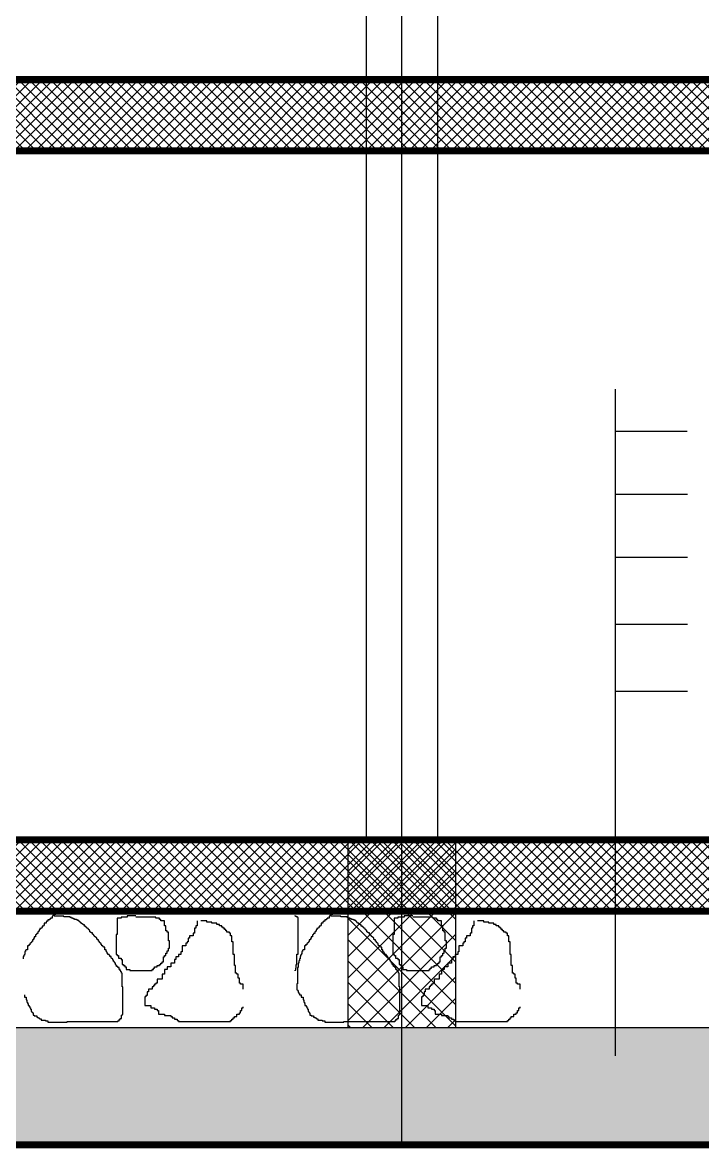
# Model space of a CAD drawing. Extents: x 250879 to 348495, y -51522 to -9360.
# Drawn here: x 283338.3 to 283624.6, y -30426.9 to -29953 of the extents above; entities that cross this region are included whole.
import ezdxf

# ---------------------------------------------------------------- set-up
doc = ezdxf.new("R2010")
doc.units = 0
for name, color, linetype in [('AXIS', 1, 'CONTINUOUS'), ('CURTAIN', 150, 'CONTINUOUS'), ('DIM', 3, 'CONTINUOUS'), ('WALL', 7, 'CONTINUOUS')]:
    doc.layers.add(name, color=color, linetype=linetype)
doc.layers.add('int fram for glaz& landscap obj.', color=252, linetype='CONTINUOUS', lineweight=15)
doc.layers.add('VIS', color=8, linetype='CONTINUOUS', lineweight=18)

msp = doc.modelspace()

# ---------------------------------------------------------------- hatches: boundary and pattern name
at = {"layer": 'AXIS'}
h = msp.add_hatch(dxfattribs=at)
h.set_pattern_fill('ANSI37', color=256, style=0)
h.set_pattern_definition([(45, (10887.426, -3560), (-2.24506403, 2.24506403), []), (135, (10887.426, -3560), (-2.24506403, -2.24506403), [])])
h.paths.add_polyline_path([(281097.67941, -29977.00774), (281097.67941, -30007.00774), (283913.00858, -30007.00774), (283913.00858, -29977.00774)])
h = msp.add_hatch(dxfattribs=at)
h.set_pattern_fill('ANSI37', color=256, style=0)
h.set_pattern_definition([(45, (10887.426, -3880), (-2.24506403, 2.24506403), []), (135, (10887.426, -3880), (-2.24506403, -2.24506403), [])])
h.paths.add_polyline_path([(280918.80191, -30297.00774), (280918.80191, -30327.00774), (283913.00858, -30327.00774), (283913.00858, -30297.00774)])
at = {"layer": 'int fram for glaz& landscap obj.'}
h = msp.add_hatch(dxfattribs=at)
h.set_pattern_fill('EARTH', color=256, scale=4, angle=45, style=0)
h.paths.add_polyline_path([(284335.46469, -29761.00774), (284163.17317, -29761.00774), (284163.17317, -29977.00774), (284284.10631, -29977.00774)])
h.paths.add_polyline_path([(284284.10631, -29977.00774), (284163.17317, -29977.00774), (284163.17317, -30297.00774), (284208.01983, -30297.00774)])
h.paths.add_polyline_path([(284208.01983, -30297.00774), (284163.17317, -30297.00774), (284163.17317, -30375.98063), (284117.727, -30375.98063), (283498.00858, -30375.98063), (283498.00858, -30425.43117), (284177.48456, -30425.43117)])
h.paths.add_polyline_path([(283498.00858, -30375.98063), (283475.2855, -30375.98063), (283098.00858, -30375.98063), (283098.00858, -30425.43117), (283286.94433, -30425.43117), (283498.00858, -30425.43117)])
h.paths.add_polyline_path([(283098.00858, -30375.98063), (282698.00858, -30375.98063), (282698.00858, -30425.43117), (283098.00858, -30425.43117)])
h.paths.add_polyline_path([(282698.00858, -30375.98063), (282675.2855, -30375.98063), (282298.00858, -30375.98063), (282298.00858, -30425.43117), (282421.4708, -30425.43117), (282698.00858, -30425.43117)])
at = {"layer": 'VIS', "ltscale": 0.0001}
h = msp.add_hatch(dxfattribs=at)
h.set_pattern_fill('ANSI37', color=256, scale=2, style=0)
h.set_pattern_definition([(135, (632263.1087, -7236.453), (4.49012806, 4.49012806), []), (45, (632263.1087, -7236.453), (4.49012806, -4.49012806), [])])
h.paths.add_polyline_path([(283520.73167, -30297.00774), (283475.2855, -30297.00774), (283475.2855, -30375.98063), (283520.73167, -30375.98063)])

# ---------------------------------------------------------------- linework, layer by layer
at = {"layer": 'AXIS'}
msp.add_line((283498.00858, -30425.43117), (283498.00858, -25587.93013), dxfattribs=at)
at = {"layer": 'CURTAIN', "linetype": 'Continuous'}
for p, q in [((283483.00858, -29657.00774), (283483.00858, -30297.00774)), ((283513.00858, -29657.00774), (283513.00858, -30297.00774))]:
    msp.add_line(p, q, dxfattribs=at)
at = {"layer": 'DIM', "ltscale": 3}
for p, q in [((283587.96843, -30387.86933), (283587.96843, -30107.34203)), ((283587.96843, -30124.99334), (283618.17473, -30124.99334)), ((283587.96843, -30151.5177), (283618.24174, -30151.5177)), ((283587.96843, -30178.04207), (283618.24174, -30178.04207)), ((283587.96843, -30206.26154), (283618.24174, -30206.26154)), ((283587.96843, -30234.481), (283618.24174, -30234.481))]:
    msp.add_line(p, q, dxfattribs=at)
at = {"layer": 'VIS', "ltscale": 0.0001}
for p, q in [((280450.27447, -29977.00774), (284658.39662, -29977.00774)), ((280450.27447, -30297.00774), (284658.39662, -30297.00774))]:
    msp.add_line(p, q, dxfattribs=at)
at = {"layer": 'WALL', "linetype": 'Continuous'}
for p, q in [((283351.58292, -30328.9283), (283351.06187, -30328.9283)), ((283351.06187, -30328.9283), (283351.06187, -30329.18877)), ((283352.36497, -30328.40736), (283351.58292, -30328.40736)), ((283351.58292, -30328.40736), (283351.58292, -30328.9283)), ((283352.88697, -30328.14689), (283352.36497, -30328.14689)), ((283352.36497, -30328.14689), (283352.36497, -30328.40736)), ((283386.06697, -30328.99378), (283382.3947, -30328.99378)), ((283382.3947, -30328.99378), (283382.3947, -30329.51763)), ((283453.05847, -30329.18877), (283453.05847, -30328.9283)), ((283468.17937, -30328.9283), (283467.65833, -30328.9283)), ((283467.65833, -30328.9283), (283467.65833, -30329.18877)), ((283468.96142, -30328.40736), (283468.17937, -30328.40736)), ((283468.17937, -30328.40736), (283468.17937, -30328.9283)), ((283469.48343, -30328.14689), (283468.96142, -30328.14689)), ((283468.96142, -30328.14689), (283468.96142, -30328.40736)), ((283502.66342, -30328.99378), (283498.99115, -30328.99378)), ((283498.99115, -30328.99378), (283498.99115, -30329.51763)), ((283347.15162, -30333.3558), (283346.62962, -30333.3558)), ((283346.62962, -30333.3558), (283346.62962, -30333.87625)), ((283347.41167, -30333.09533), (283347.15162, -30333.09533)), ((283347.15162, -30333.09533), (283347.15162, -30333.3558)), ((283348.19372, -30332.05345), (283347.41167, -30332.05345)), ((283347.41167, -30332.05345), (283347.41167, -30333.09533)), ((283348.45472, -30331.53251), (283348.19372, -30331.53251)), ((283348.19372, -30331.53251), (283348.19372, -30332.05345)), ((283348.97577, -30331.27204), (283348.45472, -30331.27204)), ((283348.45472, -30331.27204), (283348.45472, -30331.53251)), ((283349.75782, -30330.7511), (283348.97577, -30330.7511)), ((283348.97577, -30330.7511), (283348.97577, -30331.27204)), ((283350.01882, -30330.23016), (283349.75782, -30330.23016)), ((283349.75782, -30330.23016), (283349.75782, -30330.7511)), ((283350.80087, -30329.97018), (283350.01882, -30329.97018)), ((283350.01882, -30329.97018), (283350.01882, -30330.23016)), ((283351.06187, -30329.18877), (283350.80087, -30329.18877)), ((283350.80087, -30329.18877), (283350.80087, -30329.97018)), ((283355.75417, -30329.18877), (283351.58292, -30329.18877)), ((283355.75417, -30329.44924), (283355.75417, -30329.18877)), ((283358.36132, -30329.44924), (283355.75417, -30329.44924)), ((283358.36132, -30329.70971), (283358.36132, -30329.44924)), ((283358.88332, -30329.70971), (283358.36132, -30329.70971)), ((283358.88332, -30329.97018), (283358.88332, -30329.70971)), ((283359.66537, -30329.97018), (283358.88332, -30329.97018)), ((283359.66537, -30330.23016), (283359.66537, -30329.97018)), ((283360.18642, -30330.23016), (283359.66537, -30330.23016)), ((283360.18642, -30330.49063), (283360.18642, -30330.23016)), ((283360.96847, -30330.49063), (283360.18642, -30330.49063)), ((283360.96847, -30330.7511), (283360.96847, -30330.49063)), ((283361.49047, -30330.7511), (283360.96847, -30330.7511)), ((283361.49047, -30331.01157), (283361.49047, -30330.7511)), ((283362.01152, -30331.01157), (283361.49047, -30331.01157)), ((283362.01152, -30331.27204), (283362.01152, -30331.01157)), ((283362.27252, -30331.27204), (283362.01152, -30331.27204)), ((283362.27252, -30331.53251), (283362.27252, -30331.27204)), ((283362.53352, -30331.53251), (283362.27252, -30331.53251)), ((283362.53352, -30331.79298), (283362.53352, -30331.53251)), ((283362.79357, -30331.79298), (283362.53352, -30331.79298)), ((283362.79357, -30332.05345), (283362.79357, -30331.79298)), ((283363.31557, -30332.05345), (283362.79357, -30332.05345)), ((283363.31557, -30332.31392), (283363.31557, -30332.05345)), ((283363.57562, -30332.31392), (283363.31557, -30332.31392)), ((283363.57562, -30332.57439), (283363.57562, -30332.31392)), ((283363.83662, -30332.57439), (283363.57562, -30332.57439)), ((283363.83662, -30332.83486), (283363.83662, -30332.57439)), ((283364.35767, -30332.83486), (283363.83662, -30332.83486)), ((283364.35767, -30333.3558), (283364.35767, -30332.83486)), ((283364.87967, -30333.3558), (283364.35767, -30333.3558)), ((283364.87967, -30333.61578), (283364.87967, -30333.3558)), ((283365.14068, -30333.61578), (283364.87967, -30333.61578)), ((283365.14068, -30333.87625), (283365.14068, -30333.61578)), ((283379.77219, -30330.04197), (283378.19754, -30330.04197)), ((283378.19754, -30330.04197), (283378.19754, -30336.85443)), ((283382.3947, -30329.51763), (283379.77219, -30329.51763)), ((283379.77219, -30329.51763), (283379.77219, -30330.04197)), ((283394.46032, -30329.51763), (283386.06697, -30329.51763)), ((283394.46032, -30330.04197), (283394.46032, -30329.51763)), ((283396.03402, -30330.04197), (283394.46032, -30330.04197)), ((283396.03402, -30330.56582), (283396.03402, -30330.04197)), ((283396.5589, -30330.56582), (283396.03402, -30330.56582)), ((283396.5589, -30331.08966), (283396.5589, -30330.56582)), ((283398.1326, -30331.08966), (283396.5589, -30331.08966)), ((283398.1326, -30333.18603), (283398.1326, -30331.08966)), ((283398.65748, -30333.18603), (283398.1326, -30333.18603)), ((283398.65748, -30335.2824), (283398.65748, -30333.18603)), ((283411.77192, -30333.18603), (283411.24799, -30333.18603)), ((283411.24799, -30333.18603), (283411.24799, -30334.23422)), ((283411.77192, -30331.08966), (283411.77192, -30333.18603)), ((283415.96907, -30331.08966), (283413.34561, -30331.08966)), ((283415.96907, -30331.614), (283415.96907, -30331.08966)), ((283418.06765, -30331.614), (283415.96907, -30331.614)), ((283418.06765, -30332.13785), (283418.06765, -30331.614)), ((283420.16623, -30332.13785), (283418.06765, -30332.13785)), ((283420.16623, -30332.66218), (283420.16623, -30332.13785)), ((283421.21504, -30332.66218), (283420.16623, -30332.66218)), ((283421.21504, -30333.18603), (283421.21504, -30332.66218)), ((283422.26385, -30333.18603), (283421.21504, -30333.18603)), ((283422.26385, -30333.70988), (283422.26385, -30333.18603)), ((283422.78874, -30333.70988), (283422.26385, -30333.70988)), ((283422.78874, -30334.23422), (283422.78874, -30333.70988)), ((283453.57952, -30329.18877), (283453.05847, -30329.18877)), ((283453.57952, -30329.44924), (283453.57952, -30329.18877)), ((283454.10153, -30329.44924), (283453.57952, -30329.44924)), ((283454.10153, -30329.70971), (283454.10153, -30329.44924)), ((283454.36253, -30329.70971), (283454.10153, -30329.70971)), ((283454.36253, -30345.07498), (283454.36253, -30329.70971)), ((283463.74808, -30333.3558), (283463.22607, -30333.3558)), ((283463.22607, -30333.3558), (283463.22607, -30333.87625)), ((283464.00812, -30333.09533), (283463.74808, -30333.09533)), ((283463.74808, -30333.09533), (283463.74808, -30333.3558)), ((283464.79017, -30332.05345), (283464.00812, -30332.05345)), ((283464.00812, -30332.05345), (283464.00812, -30333.09533)), ((283465.05118, -30331.53251), (283464.79017, -30331.53251)), ((283464.79017, -30331.53251), (283464.79017, -30332.05345)), ((283465.57222, -30331.27204), (283465.05118, -30331.27204)), ((283465.05118, -30331.27204), (283465.05118, -30331.53251)), ((283466.35427, -30330.7511), (283465.57222, -30330.7511)), ((283465.57222, -30330.7511), (283465.57222, -30331.27204)), ((283466.61527, -30330.23016), (283466.35427, -30330.23016)), ((283466.35427, -30330.23016), (283466.35427, -30330.7511)), ((283467.39732, -30329.97018), (283466.61527, -30329.97018)), ((283466.61527, -30329.97018), (283466.61527, -30330.23016)), ((283467.65833, -30329.18877), (283467.39732, -30329.18877)), ((283467.39732, -30329.18877), (283467.39732, -30329.97018)), ((283472.35062, -30329.18877), (283468.17937, -30329.18877)), ((283472.35062, -30329.44924), (283472.35062, -30329.18877)), ((283474.95777, -30329.44924), (283472.35062, -30329.44924)), ((283474.95777, -30329.70971), (283474.95777, -30329.44924)), ((283475.47978, -30329.70971), (283474.95777, -30329.70971)), ((283475.47978, -30329.97018), (283475.47978, -30329.70971)), ((283476.26183, -30329.97018), (283475.47978, -30329.97018)), ((283476.26183, -30330.23016), (283476.26183, -30329.97018)), ((283476.78287, -30330.23016), (283476.26183, -30330.23016)), ((283476.78287, -30330.49063), (283476.78287, -30330.23016)), ((283477.56492, -30330.49063), (283476.78287, -30330.49063)), ((283477.56492, -30330.7511), (283477.56492, -30330.49063)), ((283478.08693, -30330.7511), (283477.56492, -30330.7511)), ((283478.08693, -30331.01157), (283478.08693, -30330.7511)), ((283478.60797, -30331.01157), (283478.08693, -30331.01157)), ((283478.60797, -30331.27204), (283478.60797, -30331.01157)), ((283478.86898, -30331.27204), (283478.60797, -30331.27204)), ((283478.86898, -30331.53251), (283478.86898, -30331.27204)), ((283479.12998, -30331.53251), (283478.86898, -30331.53251)), ((283479.12998, -30331.79298), (283479.12998, -30331.53251)), ((283479.39002, -30331.79298), (283479.12998, -30331.79298)), ((283479.39002, -30332.05345), (283479.39002, -30331.79298)), ((283479.91203, -30332.05345), (283479.39002, -30332.05345)), ((283479.91203, -30332.31392), (283479.91203, -30332.05345)), ((283480.17207, -30332.31392), (283479.91203, -30332.31392)), ((283480.17207, -30332.57439), (283480.17207, -30332.31392)), ((283480.43308, -30332.57439), (283480.17207, -30332.57439)), ((283480.43308, -30332.83486), (283480.43308, -30332.57439)), ((283480.95412, -30332.83486), (283480.43308, -30332.83486)), ((283480.95412, -30333.3558), (283480.95412, -30332.83486)), ((283481.47613, -30333.3558), (283480.95412, -30333.3558)), ((283481.47613, -30333.61578), (283481.47613, -30333.3558)), ((283481.73713, -30333.61578), (283481.47613, -30333.61578)), ((283481.73713, -30333.87625), (283481.73713, -30333.61578)), ((283496.36865, -30330.04197), (283494.79399, -30330.04197)), ((283494.79399, -30330.04197), (283494.79399, -30336.85443)), ((283498.99115, -30329.51763), (283496.36865, -30329.51763)), ((283496.36865, -30329.51763), (283496.36865, -30330.04197)), ((283511.05678, -30329.51763), (283502.66342, -30329.51763)), ((283511.05678, -30330.04197), (283511.05678, -30329.51763)), ((283512.63047, -30330.04197), (283511.05678, -30330.04197)), ((283512.63047, -30330.56582), (283512.63047, -30330.04197)), ((283513.15536, -30330.56582), (283512.63047, -30330.56582)), ((283513.15536, -30331.08966), (283513.15536, -30330.56582)), ((283514.72905, -30331.08966), (283513.15536, -30331.08966)), ((283514.72905, -30333.18603), (283514.72905, -30331.08966)), ((283515.25394, -30333.18603), (283514.72905, -30333.18603)), ((283515.25394, -30335.2824), (283515.25394, -30333.18603)), ((283528.36837, -30333.18603), (283527.84445, -30333.18603)), ((283527.84445, -30333.18603), (283527.84445, -30334.23422)), ((283528.36837, -30331.08966), (283528.36837, -30333.18603)), ((283532.56553, -30331.08966), (283529.94207, -30331.08966)), ((283532.56553, -30331.614), (283532.56553, -30331.08966)), ((283534.66411, -30331.614), (283532.56553, -30331.614)), ((283534.66411, -30332.13785), (283534.66411, -30331.614)), ((283536.76269, -30332.13785), (283534.66411, -30332.13785)), ((283536.76269, -30332.66218), (283536.76269, -30332.13785)), ((283537.8115, -30332.66218), (283536.76269, -30332.66218)), ((283537.8115, -30333.18603), (283537.8115, -30332.66218)), ((283538.86031, -30333.18603), (283537.8115, -30333.18603)), ((283538.86031, -30333.70988), (283538.86031, -30333.18603)), ((283539.38519, -30333.70988), (283538.86031, -30333.70988)), ((283539.38519, -30334.23422), (283539.38519, -30333.70988)), ((283343.76147, -30337.78281), (283343.24042, -30337.78281)), ((283343.24042, -30337.78281), (283343.24042, -30338.56422)), ((283344.02247, -30337.0014), (283343.76147, -30337.0014)), ((283343.76147, -30337.0014), (283343.76147, -30337.78281)), ((283344.28347, -30336.74142), (283344.02247, -30336.74142)), ((283344.02247, -30336.74142), (283344.02247, -30337.0014)), ((283344.80452, -30336.48095), (283344.28347, -30336.48095)), ((283344.28347, -30336.48095), (283344.28347, -30336.74142)), ((283345.06552, -30335.69954), (283344.80452, -30335.69954)), ((283344.80452, -30335.69954), (283344.80452, -30336.48095)), ((283345.32652, -30335.43907), (283345.06552, -30335.43907)), ((283345.06552, -30335.43907), (283345.06552, -30335.69954)), ((283345.58657, -30334.91813), (283345.32652, -30334.91813)), ((283345.32652, -30334.91813), (283345.32652, -30335.43907)), ((283346.10857, -30334.39719), (283345.58657, -30334.39719)), ((283345.58657, -30334.39719), (283345.58657, -30334.91813)), ((283346.36862, -30334.13672), (283346.10857, -30334.13672)), ((283346.10857, -30334.13672), (283346.10857, -30334.39719)), ((283346.62962, -30333.87625), (283346.36862, -30333.87625)), ((283346.36862, -30333.87625), (283346.36862, -30334.13672)), ((283365.40072, -30333.87625), (283365.14068, -30333.87625)), ((283365.40072, -30334.13672), (283365.40072, -30333.87625)), ((283365.66172, -30334.13672), (283365.40072, -30334.13672)), ((283365.66172, -30334.39719), (283365.66172, -30334.13672)), ((283365.92272, -30334.39719), (283365.66172, -30334.39719)), ((283365.92272, -30334.65766), (283365.92272, -30334.39719)), ((283366.18277, -30334.65766), (283365.92272, -30334.65766)), ((283366.18277, -30334.91813), (283366.18277, -30334.65766)), ((283366.44377, -30334.91813), (283366.18277, -30334.91813)), ((283366.44377, -30335.1786), (283366.44377, -30334.91813)), ((283366.70477, -30335.1786), (283366.44377, -30335.1786)), ((283366.70477, -30335.69954), (283366.70477, -30335.1786)), ((283366.96482, -30335.69954), (283366.70477, -30335.69954)), ((283366.96482, -30335.96001), (283366.96482, -30335.69954)), ((283367.22582, -30335.96001), (283366.96482, -30335.96001)), ((283367.22582, -30336.22048), (283367.22582, -30335.96001)), ((283367.74687, -30336.22048), (283367.22582, -30336.22048)), ((283367.74687, -30336.74142), (283367.74687, -30336.22048)), ((283368.00787, -30336.74142), (283367.74687, -30336.74142)), ((283368.00787, -30337.0014), (283368.00787, -30336.74142)), ((283368.26887, -30337.0014), (283368.00787, -30337.0014)), ((283368.26887, -30337.26187), (283368.26887, -30337.0014)), ((283368.52987, -30337.26187), (283368.26887, -30337.26187)), ((283368.52987, -30337.52234), (283368.52987, -30337.26187)), ((283368.78992, -30337.52234), (283368.52987, -30337.52234)), ((283368.78992, -30337.78281), (283368.78992, -30337.52234)), ((283369.05092, -30337.78281), (283368.78992, -30337.78281)), ((283369.05092, -30338.04328), (283369.05092, -30337.78281)), ((283369.31192, -30338.04328), (283369.05092, -30338.04328)), ((283369.31192, -30338.30375), (283369.31192, -30338.04328)), ((283369.57197, -30338.30375), (283369.31192, -30338.30375)), ((283369.57197, -30338.82469), (283369.57197, -30338.30375)), ((283378.19754, -30336.85443), (283377.67361, -30336.85443)), ((283377.67361, -30336.85443), (283377.67361, -30345.23893)), ((283399.18236, -30335.2824), (283398.65748, -30335.2824)), ((283399.18236, -30335.80625), (283399.18236, -30335.2824)), ((283399.70629, -30335.80625), (283399.18236, -30335.80625)), ((283399.70629, -30339.47465), (283399.70629, -30335.80625)), ((283408.62453, -30338.42646), (283408.09964, -30338.42646)), ((283408.09964, -30338.42646), (283408.09964, -30339.9985)), ((283410.19822, -30337.37828), (283408.62453, -30337.37828)), ((283408.62453, -30337.37828), (283408.62453, -30338.42646)), ((283410.72311, -30336.3301), (283410.19822, -30336.3301)), ((283410.19822, -30336.3301), (283410.19822, -30337.37828)), ((283411.24799, -30334.23422), (283410.72311, -30334.23422)), ((283410.72311, -30334.23422), (283410.72311, -30336.3301)), ((283423.31362, -30334.23422), (283422.78874, -30334.23422)), ((283423.31362, -30334.75806), (283423.31362, -30334.23422)), ((283423.83754, -30334.75806), (283423.31362, -30334.75806)), ((283423.83754, -30335.2824), (283423.83754, -30334.75806)), ((283424.36243, -30335.2824), (283423.83754, -30335.2824)), ((283424.36243, -30335.80625), (283424.36243, -30335.2824)), ((283425.4122, -30335.80625), (283424.36243, -30335.80625)), ((283425.4122, -30336.3301), (283425.4122, -30335.80625)), ((283425.93612, -30336.3301), (283425.4122, -30336.3301)), ((283425.93612, -30337.37828), (283425.93612, -30336.3301)), ((283426.46101, -30337.37828), (283425.93612, -30337.37828)), ((283426.46101, -30339.9985), (283426.46101, -30337.37828)), ((283460.35792, -30337.78281), (283459.83687, -30337.78281)), ((283459.83687, -30337.78281), (283459.83687, -30338.56422)), ((283460.61892, -30337.0014), (283460.35792, -30337.0014)), ((283460.35792, -30337.0014), (283460.35792, -30337.78281)), ((283460.87993, -30336.74142), (283460.61892, -30336.74142)), ((283460.61892, -30336.74142), (283460.61892, -30337.0014)), ((283461.40097, -30336.48095), (283460.87993, -30336.48095)), ((283460.87993, -30336.48095), (283460.87993, -30336.74142)), ((283461.66198, -30335.69954), (283461.40097, -30335.69954)), ((283461.40097, -30335.69954), (283461.40097, -30336.48095)), ((283461.92298, -30335.43907), (283461.66198, -30335.43907)), ((283461.66198, -30335.43907), (283461.66198, -30335.69954)), ((283462.18302, -30334.91813), (283461.92298, -30334.91813)), ((283461.92298, -30334.91813), (283461.92298, -30335.43907)), ((283462.70503, -30334.39719), (283462.18302, -30334.39719)), ((283462.18302, -30334.39719), (283462.18302, -30334.91813)), ((283462.96507, -30334.13672), (283462.70503, -30334.13672)), ((283462.70503, -30334.13672), (283462.70503, -30334.39719)), ((283463.22607, -30333.87625), (283462.96507, -30333.87625)), ((283462.96507, -30333.87625), (283462.96507, -30334.13672)), ((283481.99717, -30333.87625), (283481.73713, -30333.87625)), ((283481.99717, -30334.13672), (283481.99717, -30333.87625)), ((283482.25818, -30334.13672), (283481.99717, -30334.13672)), ((283482.25818, -30334.39719), (283482.25818, -30334.13672)), ((283482.51918, -30334.39719), (283482.25818, -30334.39719)), ((283482.51918, -30334.65766), (283482.51918, -30334.39719)), ((283482.77922, -30334.65766), (283482.51918, -30334.65766)), ((283482.77922, -30334.91813), (283482.77922, -30334.65766)), ((283483.04023, -30334.91813), (283482.77922, -30334.91813)), ((283483.04023, -30335.1786), (283483.04023, -30334.91813)), ((283483.30123, -30335.1786), (283483.04023, -30335.1786)), ((283483.30123, -30335.69954), (283483.30123, -30335.1786)), ((283483.56127, -30335.69954), (283483.30123, -30335.69954)), ((283483.56127, -30335.96001), (283483.56127, -30335.69954)), ((283483.82227, -30335.96001), (283483.56127, -30335.96001)), ((283483.82227, -30336.22048), (283483.82227, -30335.96001)), ((283484.34332, -30336.22048), (283483.82227, -30336.22048)), ((283484.34332, -30336.74142), (283484.34332, -30336.22048)), ((283484.60432, -30336.74142), (283484.34332, -30336.74142)), ((283484.60432, -30337.0014), (283484.60432, -30336.74142)), ((283484.86533, -30337.0014), (283484.60432, -30337.0014)), ((283484.86533, -30337.26187), (283484.86533, -30337.0014)), ((283485.12633, -30337.26187), (283484.86533, -30337.26187)), ((283485.12633, -30337.52234), (283485.12633, -30337.26187)), ((283485.38637, -30337.52234), (283485.12633, -30337.52234)), ((283485.38637, -30337.78281), (283485.38637, -30337.52234)), ((283485.64738, -30337.78281), (283485.38637, -30337.78281)), ((283485.64738, -30338.04328), (283485.64738, -30337.78281)), ((283485.90838, -30338.04328), (283485.64738, -30338.04328)), ((283485.90838, -30338.30375), (283485.90838, -30338.04328)), ((283486.16842, -30338.30375), (283485.90838, -30338.30375)), ((283486.16842, -30338.82469), (283486.16842, -30338.30375)), ((283494.79399, -30336.85443), (283494.27007, -30336.85443)), ((283494.27007, -30336.85443), (283494.27007, -30345.23893)), ((283515.77882, -30335.2824), (283515.25394, -30335.2824)), ((283515.77882, -30335.80625), (283515.77882, -30335.2824)), ((283516.30274, -30335.80625), (283515.77882, -30335.80625)), ((283516.30274, -30339.47465), (283516.30274, -30335.80625)), ((283525.22098, -30338.42646), (283524.6961, -30338.42646)), ((283524.6961, -30338.42646), (283524.6961, -30339.9985)), ((283526.79468, -30337.37828), (283525.22098, -30337.37828)), ((283525.22098, -30337.37828), (283525.22098, -30338.42646)), ((283527.31956, -30336.3301), (283526.79468, -30336.3301)), ((283526.79468, -30336.3301), (283526.79468, -30337.37828)), ((283527.84445, -30334.23422), (283527.31956, -30334.23422)), ((283527.31956, -30334.23422), (283527.31956, -30336.3301)), ((283539.91007, -30334.23422), (283539.38519, -30334.23422)), ((283539.91007, -30334.75806), (283539.91007, -30334.23422)), ((283540.434, -30334.75806), (283539.91007, -30334.75806)), ((283540.434, -30335.2824), (283540.434, -30334.75806)), ((283540.95888, -30335.2824), (283540.434, -30335.2824)), ((283540.95888, -30335.80625), (283540.95888, -30335.2824)), ((283542.00865, -30335.80625), (283540.95888, -30335.80625)), ((283542.00865, -30336.3301), (283542.00865, -30335.80625)), ((283542.53258, -30336.3301), (283542.00865, -30336.3301)), ((283542.53258, -30337.37828), (283542.53258, -30336.3301)), ((283543.05746, -30337.37828), (283542.53258, -30337.37828)), ((283543.05746, -30339.9985), (283543.05746, -30337.37828)), ((283340.37227, -30343.25218), (283339.85122, -30343.25218)), ((283339.85122, -30343.25218), (283339.85122, -30343.51265)), ((283340.89427, -30341.68937), (283340.37227, -30341.68937)), ((283340.37227, -30341.68937), (283340.37227, -30343.25218)), ((283341.41532, -30341.16843), (283340.89427, -30341.16843)), ((283340.89427, -30341.16843), (283340.89427, -30341.68937)), ((283341.67632, -30340.64749), (283341.41532, -30340.64749)), ((283341.41532, -30340.64749), (283341.41532, -30341.16843)), ((283341.93732, -30340.38702), (283341.67632, -30340.38702)), ((283341.67632, -30340.38702), (283341.67632, -30340.64749)), ((283342.19737, -30340.12703), (283341.93732, -30340.12703)), ((283341.93732, -30340.12703), (283341.93732, -30340.38702)), ((283342.45837, -30339.86656), (283342.19737, -30339.86656)), ((283342.19737, -30339.86656), (283342.19737, -30340.12703)), ((283342.97942, -30339.08516), (283342.45837, -30339.08516)), ((283342.45837, -30339.08516), (283342.45837, -30339.86656)), ((283343.24042, -30338.56422), (283342.97942, -30338.56422)), ((283342.97942, -30338.56422), (283342.97942, -30339.08516)), ((283369.83297, -30338.82469), (283369.57197, -30338.82469)), ((283369.83297, -30339.08516), (283369.83297, -30338.82469)), ((283370.35402, -30339.08516), (283369.83297, -30339.08516)), ((283370.35402, -30339.6061), (283370.35402, -30339.08516)), ((283370.61502, -30339.6061), (283370.35402, -30339.6061)), ((283370.61502, -30340.12703), (283370.61502, -30339.6061)), ((283370.87602, -30340.12703), (283370.61502, -30340.12703)), ((283370.87602, -30340.38702), (283370.87602, -30340.12703)), ((283371.13703, -30340.38702), (283370.87602, -30340.38702)), ((283371.13703, -30340.64749), (283371.13703, -30340.38702)), ((283371.39707, -30340.64749), (283371.13703, -30340.64749)), ((283371.39707, -30341.16843), (283371.39707, -30340.64749)), ((283371.65807, -30341.16843), (283371.39707, -30341.16843)), ((283371.65807, -30341.68937), (283371.65807, -30341.16843)), ((283372.17912, -30341.68937), (283371.65807, -30341.68937)), ((283372.17912, -30341.94984), (283372.17912, -30341.68937)), ((283372.44012, -30341.94984), (283372.17912, -30341.94984)), ((283372.44012, -30342.2103), (283372.44012, -30341.94984)), ((283372.96117, -30342.2103), (283372.44012, -30342.2103)), ((283372.96117, -30343.25218), (283372.96117, -30342.2103)), ((283373.48317, -30343.25218), (283372.96117, -30343.25218)), ((283373.48317, -30344.03311), (283373.48317, -30343.25218)), ((283400.23117, -30339.47465), (283399.70629, -30339.47465)), ((283399.70629, -30343.6669), (283399.70629, -30342.61871)), ((283399.70629, -30342.61871), (283400.23117, -30342.61871)), ((283400.23117, -30342.61871), (283400.23117, -30339.47465)), ((283407.05084, -30341.57053), (283405.47714, -30341.57053)), ((283405.47714, -30341.57053), (283405.47714, -30344.19075)), ((283407.57572, -30340.52235), (283407.05084, -30340.52235)), ((283407.05084, -30340.52235), (283407.05084, -30341.57053)), ((283408.09964, -30339.9985), (283407.57572, -30339.9985)), ((283407.57572, -30339.9985), (283407.57572, -30340.52235)), ((283426.98589, -30339.9985), (283426.46101, -30339.9985)), ((283426.98589, -30345.23893), (283426.98589, -30339.9985)), ((283456.96872, -30343.25218), (283456.44767, -30343.25218)), ((283456.44767, -30343.25218), (283456.44767, -30343.51265)), ((283457.49073, -30341.68937), (283456.96872, -30341.68937)), ((283456.96872, -30341.68937), (283456.96872, -30343.25218)), ((283458.01177, -30341.16843), (283457.49073, -30341.16843)), ((283457.49073, -30341.16843), (283457.49073, -30341.68937)), ((283458.27278, -30340.64749), (283458.01177, -30340.64749)), ((283458.01177, -30340.64749), (283458.01177, -30341.16843)), ((283458.53378, -30340.38702), (283458.27278, -30340.38702)), ((283458.27278, -30340.38702), (283458.27278, -30340.64749)), ((283458.79382, -30340.12703), (283458.53378, -30340.12703)), ((283458.53378, -30340.12703), (283458.53378, -30340.38702)), ((283459.05482, -30339.86656), (283458.79382, -30339.86656)), ((283458.79382, -30339.86656), (283458.79382, -30340.12703)), ((283459.57587, -30339.08516), (283459.05482, -30339.08516)), ((283459.05482, -30339.08516), (283459.05482, -30339.86656)), ((283459.83687, -30338.56422), (283459.57587, -30338.56422)), ((283459.57587, -30338.56422), (283459.57587, -30339.08516)), ((283486.42943, -30338.82469), (283486.16842, -30338.82469)), ((283486.42943, -30339.08516), (283486.42943, -30338.82469)), ((283486.95047, -30339.08516), (283486.42943, -30339.08516)), ((283486.95047, -30339.6061), (283486.95047, -30339.08516)), ((283487.21147, -30339.6061), (283486.95047, -30339.6061)), ((283487.21147, -30340.12703), (283487.21147, -30339.6061)), ((283487.47248, -30340.12703), (283487.21147, -30340.12703)), ((283487.47248, -30340.38702), (283487.47248, -30340.12703)), ((283487.73348, -30340.38702), (283487.47248, -30340.38702)), ((283487.73348, -30340.64749), (283487.73348, -30340.38702)), ((283487.99352, -30340.64749), (283487.73348, -30340.64749)), ((283487.99352, -30341.16843), (283487.99352, -30340.64749)), ((283488.25453, -30341.16843), (283487.99352, -30341.16843)), ((283488.25453, -30341.68937), (283488.25453, -30341.16843)), ((283488.77557, -30341.68937), (283488.25453, -30341.68937)), ((283488.77557, -30341.94984), (283488.77557, -30341.68937)), ((283489.03658, -30341.94984), (283488.77557, -30341.94984)), ((283489.03658, -30342.2103), (283489.03658, -30341.94984)), ((283489.55762, -30342.2103), (283489.03658, -30342.2103)), ((283489.55762, -30343.25218), (283489.55762, -30342.2103)), ((283490.07963, -30343.25218), (283489.55762, -30343.25218)), ((283490.07963, -30344.03311), (283490.07963, -30343.25218)), ((283516.82763, -30339.47465), (283516.30274, -30339.47465)), ((283516.30274, -30343.6669), (283516.30274, -30342.61871)), ((283516.30274, -30342.61871), (283516.82763, -30342.61871)), ((283516.82763, -30342.61871), (283516.82763, -30339.47465)), ((283523.64729, -30341.57053), (283522.0736, -30341.57053)), ((283522.0736, -30341.57053), (283522.0736, -30344.19075)), ((283524.17217, -30340.52235), (283523.64729, -30340.52235)), ((283523.64729, -30340.52235), (283523.64729, -30341.57053)), ((283524.6961, -30339.9985), (283524.17217, -30339.9985)), ((283524.17217, -30339.9985), (283524.17217, -30340.52235)), ((283543.58235, -30339.9985), (283543.05746, -30339.9985)), ((283543.58235, -30345.23893), (283543.58235, -30339.9985)), ((283338.80817, -30346.11686), (283338.54812, -30346.11686)), ((283338.54812, -30346.11686), (283338.54812, -30347.15825)), ((283339.06917, -30345.59592), (283338.80817, -30345.59592)), ((283338.80817, -30345.59592), (283338.80817, -30346.11686)), ((283339.33017, -30345.07498), (283339.06917, -30345.07498)), ((283339.06917, -30345.07498), (283339.06917, -30345.59592)), ((283339.59022, -30344.03311), (283339.33017, -30344.03311)), ((283339.33017, -30344.03311), (283339.33017, -30345.07498)), ((283339.85122, -30343.51265), (283339.59022, -30343.51265)), ((283339.59022, -30343.51265), (283339.59022, -30344.03311)), ((283373.74322, -30344.03311), (283373.48317, -30344.03311)), ((283373.74322, -30344.29358), (283373.74322, -30344.03311)), ((283374.00422, -30344.29358), (283373.74322, -30344.29358)), ((283374.00422, -30344.81451), (283374.00422, -30344.29358)), ((283374.26522, -30344.81451), (283374.00422, -30344.81451)), ((283374.26522, -30345.33545), (283374.26522, -30344.81451)), ((283374.78627, -30345.33545), (283374.26522, -30345.33545)), ((283374.78627, -30345.59592), (283374.78627, -30345.33545)), ((283375.04727, -30345.59592), (283374.78627, -30345.59592)), ((283375.04727, -30346.11686), (283375.04727, -30345.59592)), ((283375.56832, -30346.11686), (283375.04727, -30346.11686)), ((283375.56832, -30346.6378), (283375.56832, -30346.11686)), ((283375.82932, -30346.6378), (283375.56832, -30346.6378)), ((283375.82932, -30346.89779), (283375.82932, -30346.6378)), ((283376.09032, -30346.89779), (283375.82932, -30346.89779)), ((283376.09032, -30347.15825), (283376.09032, -30346.89779)), ((283376.35037, -30347.15825), (283376.09032, -30347.15825)), ((283376.35037, -30347.67919), (283376.35037, -30347.15825)), ((283376.61137, -30347.67919), (283376.35037, -30347.67919)), ((283376.61137, -30348.20013), (283376.61137, -30347.67919)), ((283377.67361, -30345.23893), (283378.19754, -30345.23893)), ((283378.19754, -30345.23893), (283378.19754, -30345.76278)), ((283378.19754, -30345.76278), (283378.72242, -30345.76278)), ((283378.72242, -30345.76278), (283378.72242, -30346.81096)), ((283378.72242, -30346.81096), (283379.77219, -30346.81096)), ((283379.77219, -30346.81096), (283379.77219, -30347.33481)), ((283379.77219, -30347.33481), (283380.29612, -30347.33481)), ((283380.29612, -30347.33481), (283380.29612, -30349.43118)), ((283397.60771, -30348.38299), (283397.60771, -30346.28711)), ((283397.60771, -30346.28711), (283398.1326, -30346.28711)), ((283398.1326, -30346.28711), (283398.1326, -30345.76278)), ((283398.1326, -30345.76278), (283398.65748, -30345.76278)), ((283398.65748, -30345.76278), (283398.65748, -30344.7146)), ((283398.65748, -30344.7146), (283399.18236, -30344.7146)), ((283399.18236, -30344.7146), (283399.18236, -30343.6669)), ((283399.18236, -30343.6669), (283399.70629, -30343.6669)), ((283402.85368, -30347.33481), (283402.32975, -30347.33481)), ((283402.32975, -30347.33481), (283402.32975, -30348.90733)), ((283403.90345, -30346.28711), (283402.85368, -30346.28711)), ((283402.85368, -30346.28711), (283402.85368, -30347.33481)), ((283404.95226, -30345.23893), (283403.90345, -30345.23893)), ((283403.90345, -30345.23893), (283403.90345, -30346.28711)), ((283405.47714, -30344.19075), (283404.95226, -30344.19075)), ((283404.95226, -30344.19075), (283404.95226, -30345.23893)), ((283427.50982, -30345.23893), (283426.98589, -30345.23893)), ((283427.50982, -30349.95503), (283427.50982, -30345.23893)), ((283453.84052, -30349.50248), (283453.84052, -30345.07498)), ((283453.84052, -30345.07498), (283454.36253, -30345.07498)), ((283454.88358, -30347.93966), (283454.62257, -30347.93966)), ((283454.62257, -30347.93966), (283454.62257, -30348.98154)), ((283455.14458, -30347.15825), (283454.88358, -30347.15825)), ((283454.88358, -30347.15825), (283454.88358, -30347.93966)), ((283455.40462, -30346.11686), (283455.14458, -30346.11686)), ((283455.14458, -30346.11686), (283455.14458, -30347.15825)), ((283455.66563, -30345.59592), (283455.40462, -30345.59592)), ((283455.40462, -30345.59592), (283455.40462, -30346.11686)), ((283455.92663, -30345.07498), (283455.66563, -30345.07498)), ((283455.66563, -30345.07498), (283455.66563, -30345.59592)), ((283456.18667, -30344.03311), (283455.92663, -30344.03311)), ((283455.92663, -30344.03311), (283455.92663, -30345.07498)), ((283456.44767, -30343.51265), (283456.18667, -30343.51265)), ((283456.18667, -30343.51265), (283456.18667, -30344.03311)), ((283490.33967, -30344.03311), (283490.07963, -30344.03311)), ((283490.33967, -30344.29358), (283490.33967, -30344.03311)), ((283490.60067, -30344.29358), (283490.33967, -30344.29358)), ((283490.60067, -30344.81451), (283490.60067, -30344.29358)), ((283490.86168, -30344.81451), (283490.60067, -30344.81451)), ((283490.86168, -30345.33545), (283490.86168, -30344.81451)), ((283491.38272, -30345.33545), (283490.86168, -30345.33545)), ((283491.38272, -30345.59592), (283491.38272, -30345.33545)), ((283491.64373, -30345.59592), (283491.38272, -30345.59592)), ((283491.64373, -30346.11686), (283491.64373, -30345.59592)), ((283492.16477, -30346.11686), (283491.64373, -30346.11686)), ((283492.16477, -30346.6378), (283492.16477, -30346.11686)), ((283492.42578, -30346.6378), (283492.16477, -30346.6378)), ((283492.42578, -30346.89779), (283492.42578, -30346.6378)), ((283492.68678, -30346.89779), (283492.42578, -30346.89779)), ((283492.68678, -30347.15825), (283492.68678, -30346.89779)), ((283492.94682, -30347.15825), (283492.68678, -30347.15825)), ((283492.94682, -30347.67919), (283492.94682, -30347.15825)), ((283493.20782, -30347.67919), (283492.94682, -30347.67919)), ((283493.20782, -30348.20013), (283493.20782, -30347.67919)), ((283494.27007, -30345.23893), (283494.79399, -30345.23893)), ((283494.79399, -30345.23893), (283494.79399, -30345.76278)), ((283494.79399, -30345.76278), (283495.31888, -30345.76278)), ((283495.31888, -30345.76278), (283495.31888, -30346.81096)), ((283495.31888, -30346.81096), (283496.36865, -30346.81096)), ((283496.36865, -30346.81096), (283496.36865, -30347.33481)), ((283496.36865, -30347.33481), (283496.89257, -30347.33481)), ((283496.89257, -30347.33481), (283496.89257, -30349.43118)), ((283514.20417, -30348.38299), (283514.20417, -30346.28711)), ((283514.20417, -30346.28711), (283514.72905, -30346.28711)), ((283514.72905, -30346.28711), (283514.72905, -30345.76278)), ((283514.72905, -30345.76278), (283515.25394, -30345.76278)), ((283515.25394, -30345.76278), (283515.25394, -30344.7146)), ((283515.25394, -30344.7146), (283515.77882, -30344.7146)), ((283515.77882, -30344.7146), (283515.77882, -30343.6669)), ((283515.77882, -30343.6669), (283516.30274, -30343.6669)), ((283519.45013, -30347.33481), (283518.92621, -30347.33481)), ((283518.92621, -30347.33481), (283518.92621, -30348.90733)), ((283520.4999, -30346.28711), (283519.45013, -30346.28711)), ((283519.45013, -30346.28711), (283519.45013, -30347.33481)), ((283521.54871, -30345.23893), (283520.4999, -30345.23893)), ((283520.4999, -30345.23893), (283520.4999, -30346.28711)), ((283522.0736, -30344.19075), (283521.54871, -30344.19075)), ((283521.54871, -30344.19075), (283521.54871, -30345.23893)), ((283544.10627, -30345.23893), (283543.58235, -30345.23893)), ((283544.10627, -30349.95503), (283544.10627, -30345.23893)), ((283376.87237, -30348.20013), (283376.61137, -30348.20013)), ((283376.87237, -30348.4606), (283376.87237, -30348.20013)), ((283377.13338, -30348.4606), (283376.87237, -30348.4606)), ((283377.13338, -30348.98154), (283377.13338, -30348.4606)), ((283377.39342, -30348.98154), (283377.13338, -30348.98154)), ((283377.39342, -30349.50248), (283377.39342, -30348.98154)), ((283377.65442, -30349.50248), (283377.39342, -30349.50248)), ((283377.65442, -30349.76295), (283377.65442, -30349.50248)), ((283377.91542, -30349.76295), (283377.65442, -30349.76295)), ((283377.91542, -30350.2834), (283377.91542, -30349.76295)), ((283378.43647, -30350.2834), (283377.91542, -30350.2834)), ((283378.43647, -30350.80434), (283378.43647, -30350.2834)), ((283378.95752, -30350.80434), (283378.43647, -30350.80434)), ((283378.95752, -30351.58575), (283378.95752, -30350.80434)), ((283379.47952, -30351.58575), (283378.95752, -30351.58575)), ((283379.47952, -30352.10669), (283379.47952, -30351.58575)), ((283379.73957, -30352.10669), (283379.47952, -30352.10669)), ((283379.73957, -30352.62763), (283379.73957, -30352.10669)), ((283380.00057, -30352.62763), (283379.73957, -30352.62763)), ((283380.00057, -30353.14857), (283380.00057, -30352.62763)), ((283380.29612, -30349.43118), (283380.821, -30349.43118)), ((283380.821, -30349.43118), (283380.821, -30349.95503)), ((283380.821, -30349.95503), (283381.34589, -30349.95503)), ((283381.34589, -30349.95503), (283381.34589, -30350.47936)), ((283381.34589, -30350.47936), (283381.86981, -30350.47936)), ((283381.86981, -30350.47936), (283381.86981, -30351.52706)), ((283381.86981, -30351.52706), (283383.44446, -30351.52706)), ((283383.44446, -30351.52706), (283383.44446, -30352.05139)), ((283383.44446, -30352.05139), (283392.88663, -30352.05139)), ((283392.88663, -30352.05139), (283392.88663, -30351.52706)), ((283392.88663, -30351.52706), (283393.41151, -30351.52706)), ((283393.41151, -30351.52706), (283393.41151, -30351.00321)), ((283393.41151, -30351.00321), (283393.9364, -30351.00321)), ((283393.9364, -30351.00321), (283393.9364, -30350.47936)), ((283393.9364, -30350.47936), (283394.98521, -30350.47936)), ((283394.98521, -30350.47936), (283394.98521, -30349.95503)), ((283394.98521, -30349.95503), (283396.03402, -30349.95503)), ((283396.03402, -30349.95503), (283396.03402, -30349.43118)), ((283396.03402, -30349.43118), (283396.5589, -30349.43118)), ((283396.5589, -30349.43118), (283396.5589, -30348.90733)), ((283396.5589, -30348.90733), (283397.08379, -30348.90733)), ((283397.08379, -30348.90733), (283397.08379, -30348.38299)), ((283397.08379, -30348.38299), (283397.60771, -30348.38299)), ((283399.18236, -30351.52706), (283398.1326, -30351.52706)), ((283398.1326, -30351.52706), (283398.1326, -30353.62343)), ((283400.75606, -30350.47936), (283399.18236, -30350.47936)), ((283399.18236, -30350.47936), (283399.18236, -30351.52706)), ((283402.32975, -30348.90733), (283400.75606, -30348.90733)), ((283400.75606, -30348.90733), (283400.75606, -30350.47936)), ((283428.0347, -30349.95503), (283427.50982, -30349.95503)), ((283428.0347, -30353.09958), (283428.0347, -30349.95503)), ((283453.05847, -30352.10669), (283453.05847, -30351.84622)), ((283453.05847, -30351.84622), (283453.31948, -30351.84622)), ((283453.31948, -30351.84622), (283453.31948, -30351.06481)), ((283453.31948, -30351.06481), (283453.57952, -30351.06481)), ((283453.57952, -30351.06481), (283453.57952, -30349.50248)), ((283453.57952, -30349.50248), (283453.84052, -30349.50248)), ((283454.36253, -30350.80434), (283454.10153, -30350.80434)), ((283454.10153, -30350.80434), (283454.10153, -30357.57558)), ((283454.62257, -30348.98154), (283454.36253, -30348.98154)), ((283454.36253, -30348.98154), (283454.36253, -30350.80434)), ((283493.46883, -30348.20013), (283493.20782, -30348.20013)), ((283493.46883, -30348.4606), (283493.46883, -30348.20013)), ((283493.72983, -30348.4606), (283493.46883, -30348.4606)), ((283493.72983, -30348.98154), (283493.72983, -30348.4606)), ((283493.98987, -30348.98154), (283493.72983, -30348.98154)), ((283493.98987, -30349.50248), (283493.98987, -30348.98154)), ((283494.25088, -30349.50248), (283493.98987, -30349.50248)), ((283494.25088, -30349.76295), (283494.25088, -30349.50248)), ((283494.51188, -30349.76295), (283494.25088, -30349.76295)), ((283494.51188, -30350.2834), (283494.51188, -30349.76295)), ((283495.03293, -30350.2834), (283494.51188, -30350.2834)), ((283495.03293, -30350.80434), (283495.03293, -30350.2834)), ((283495.55397, -30350.80434), (283495.03293, -30350.80434)), ((283495.55397, -30351.58575), (283495.55397, -30350.80434)), ((283496.07598, -30351.58575), (283495.55397, -30351.58575)), ((283496.07598, -30352.10669), (283496.07598, -30351.58575)), ((283496.33602, -30352.10669), (283496.07598, -30352.10669)), ((283496.33602, -30352.62763), (283496.33602, -30352.10669)), ((283496.59702, -30352.62763), (283496.33602, -30352.62763)), ((283496.59702, -30353.14857), (283496.59702, -30352.62763)), ((283496.89257, -30349.43118), (283497.41746, -30349.43118)), ((283497.41746, -30349.43118), (283497.41746, -30349.95503)), ((283497.41746, -30349.95503), (283497.94234, -30349.95503)), ((283497.94234, -30349.95503), (283497.94234, -30350.47936)), ((283497.94234, -30350.47936), (283498.46627, -30350.47936)), ((283498.46627, -30350.47936), (283498.46627, -30351.52706)), ((283498.46627, -30351.52706), (283500.04092, -30351.52706)), ((283500.04092, -30351.52706), (283500.04092, -30352.05139)), ((283500.04092, -30352.05139), (283509.48308, -30352.05139)), ((283509.48308, -30352.05139), (283509.48308, -30351.52706)), ((283509.48308, -30351.52706), (283510.00797, -30351.52706)), ((283510.00797, -30351.52706), (283510.00797, -30351.00321)), ((283510.00797, -30351.00321), (283510.53285, -30351.00321)), ((283510.53285, -30351.00321), (283510.53285, -30350.47936)), ((283510.53285, -30350.47936), (283511.58166, -30350.47936)), ((283511.58166, -30350.47936), (283511.58166, -30349.95503)), ((283511.58166, -30349.95503), (283512.63047, -30349.95503)), ((283512.63047, -30349.95503), (283512.63047, -30349.43118)), ((283512.63047, -30349.43118), (283513.15536, -30349.43118)), ((283513.15536, -30349.43118), (283513.15536, -30348.90733)), ((283513.15536, -30348.90733), (283513.68024, -30348.90733)), ((283513.68024, -30348.90733), (283513.68024, -30348.38299)), ((283513.68024, -30348.38299), (283514.20417, -30348.38299)), ((283515.77882, -30351.52706), (283514.72905, -30351.52706)), ((283514.72905, -30351.52706), (283514.72905, -30353.62343)), ((283517.35251, -30350.47936), (283515.77882, -30350.47936)), ((283515.77882, -30350.47936), (283515.77882, -30351.52706)), ((283518.92621, -30348.90733), (283517.35251, -30348.90733)), ((283517.35251, -30348.90733), (283517.35251, -30350.47936)), ((283544.63116, -30349.95503), (283544.10627, -30349.95503)), ((283544.63116, -30353.09958), (283544.63116, -30349.95503)), ((283380.26157, -30353.14857), (283380.00057, -30353.14857)), ((283380.26157, -30358.87793), (283380.26157, -30353.14857)), ((283394.98521, -30357.29183), (283394.46032, -30357.29183)), ((283394.46032, -30357.29183), (283394.46032, -30357.81568)), ((283397.08379, -30355.71979), (283394.98521, -30355.71979)), ((283394.98521, -30355.71979), (283394.98521, -30357.29183)), ((283398.1326, -30353.62343), (283397.08379, -30353.62343)), ((283397.08379, -30353.62343), (283397.08379, -30355.71979)), ((283428.55959, -30353.09958), (283428.0347, -30353.09958)), ((283428.55959, -30353.62343), (283428.55959, -30353.09958)), ((283429.08351, -30353.62343), (283428.55959, -30353.62343)), ((283429.08351, -30355.19546), (283429.08351, -30353.62343)), ((283429.6084, -30355.19546), (283429.08351, -30355.19546)), ((283429.6084, -30357.29183), (283429.6084, -30355.19546)), ((283430.13328, -30357.29183), (283429.6084, -30357.29183)), ((283430.13328, -30357.81568), (283430.13328, -30357.29183)), ((283496.85803, -30353.14857), (283496.59702, -30353.14857)), ((283496.85803, -30358.87793), (283496.85803, -30353.14857)), ((283511.58166, -30357.29183), (283511.05678, -30357.29183)), ((283511.05678, -30357.29183), (283511.05678, -30357.81568)), ((283513.68024, -30355.71979), (283511.58166, -30355.71979)), ((283511.58166, -30355.71979), (283511.58166, -30357.29183)), ((283514.72905, -30353.62343), (283513.68024, -30353.62343)), ((283513.68024, -30353.62343), (283513.68024, -30355.71979)), ((283545.15604, -30353.09958), (283544.63116, -30353.09958)), ((283545.15604, -30353.62343), (283545.15604, -30353.09958)), ((283545.67997, -30353.62343), (283545.15604, -30353.62343)), ((283545.67997, -30355.19546), (283545.67997, -30353.62343)), ((283546.20485, -30355.19546), (283545.67997, -30355.19546)), ((283546.20485, -30357.29183), (283546.20485, -30355.19546)), ((283546.72974, -30357.29183), (283546.20485, -30357.29183)), ((283546.72974, -30357.81568), (283546.72974, -30357.29183)), ((283380.52258, -30358.87793), (283380.26157, -30358.87793)), ((283380.52258, -30370.59711), (283380.52258, -30358.87793)), ((283391.31293, -30360.95974), (283390.78805, -30360.95974)), ((283390.78805, -30360.95974), (283390.78805, -30362.53226)), ((283392.88663, -30359.91204), (283391.31293, -30359.91204)), ((283391.31293, -30359.91204), (283391.31293, -30360.95974)), ((283393.41151, -30358.86386), (283392.88663, -30358.86386)), ((283392.88663, -30358.86386), (283392.88663, -30359.91204)), ((283393.9364, -30358.33953), (283393.41151, -30358.33953)), ((283393.41151, -30358.33953), (283393.41151, -30358.86386)), ((283394.46032, -30357.81568), (283393.9364, -30357.81568)), ((283393.9364, -30357.81568), (283393.9364, -30358.33953)), ((283431.18209, -30357.81568), (283430.13328, -30357.81568)), ((283431.18209, -30359.91204), (283431.18209, -30357.81568)), ((283454.10153, -30357.57558), (283453.84052, -30357.57558)), ((283453.84052, -30357.57558), (283453.84052, -30360.18027)), ((283453.84052, -30360.18027), (283454.10153, -30360.18027)), ((283454.10153, -30360.18027), (283454.10153, -30360.44026)), ((283454.10153, -30360.44026), (283454.36253, -30360.44026)), ((283454.36253, -30360.44026), (283454.36253, -30361.22167)), ((283454.36253, -30361.22167), (283454.62257, -30361.22167)), ((283454.62257, -30361.22167), (283454.62257, -30361.74261)), ((283454.62257, -30361.74261), (283454.88358, -30361.74261)), ((283454.88358, -30361.74261), (283454.88358, -30362.26354)), ((283497.11903, -30358.87793), (283496.85803, -30358.87793)), ((283497.11903, -30370.59711), (283497.11903, -30358.87793)), ((283507.90939, -30360.95974), (283507.38451, -30360.95974)), ((283507.38451, -30360.95974), (283507.38451, -30362.53226)), ((283509.48308, -30359.91204), (283507.90939, -30359.91204)), ((283507.90939, -30359.91204), (283507.90939, -30360.95974)), ((283510.00797, -30358.86386), (283509.48308, -30358.86386)), ((283509.48308, -30358.86386), (283509.48308, -30359.91204)), ((283510.53285, -30358.33953), (283510.00797, -30358.33953)), ((283510.00797, -30358.33953), (283510.00797, -30358.86386)), ((283511.05678, -30357.81568), (283510.53285, -30357.81568)), ((283510.53285, -30357.81568), (283510.53285, -30358.33953)), ((283547.77855, -30357.81568), (283546.72974, -30357.81568)), ((283547.77855, -30359.91204), (283547.77855, -30357.81568)), ((283339.06917, -30362.26354), (283339.06917, -30363.30542)), ((283339.06917, -30363.30542), (283339.85122, -30363.30542)), ((283339.85122, -30363.30542), (283339.85122, -30364.34681)), ((283339.85122, -30364.34681), (283340.11222, -30364.34681)), ((283340.11222, -30364.34681), (283340.11222, -30365.38869)), ((283340.11222, -30365.38869), (283340.37227, -30365.38869)), ((283340.37227, -30365.38869), (283340.37227, -30365.90963)), ((283340.37227, -30365.90963), (283340.63327, -30365.90963)), ((283340.63327, -30365.90963), (283340.63327, -30366.69104)), ((283340.63327, -30366.69104), (283341.15527, -30366.69104)), ((283341.15527, -30366.69104), (283341.15527, -30367.21149)), ((283390.26413, -30363.05611), (283389.73924, -30363.05611)), ((283389.73924, -30363.05611), (283389.73924, -30366.72451)), ((283389.73924, -30366.72451), (283392.36174, -30366.72451)), ((283390.78805, -30362.53226), (283390.26413, -30362.53226)), ((283390.26413, -30362.53226), (283390.26413, -30363.05611)), ((283392.36174, -30366.72451), (283392.36174, -30367.77221)), ((283454.88358, -30362.26354), (283455.66563, -30362.26354)), ((283455.66563, -30362.26354), (283455.66563, -30363.30542)), ((283455.66563, -30363.30542), (283456.44767, -30363.30542)), ((283456.44767, -30363.30542), (283456.44767, -30364.34681)), ((283456.44767, -30364.34681), (283456.70868, -30364.34681)), ((283456.70868, -30364.34681), (283456.70868, -30365.38869)), ((283456.70868, -30365.38869), (283456.96872, -30365.38869)), ((283456.96872, -30365.38869), (283456.96872, -30365.90963)), ((283456.96872, -30365.90963), (283457.22972, -30365.90963)), ((283457.22972, -30365.90963), (283457.22972, -30366.69104)), ((283457.22972, -30366.69104), (283457.75173, -30366.69104)), ((283457.75173, -30366.69104), (283457.75173, -30367.21149)), ((283506.86058, -30363.05611), (283506.3357, -30363.05611)), ((283506.3357, -30363.05611), (283506.3357, -30366.72451)), ((283506.3357, -30366.72451), (283508.9582, -30366.72451)), ((283507.38451, -30362.53226), (283506.86058, -30362.53226)), ((283506.86058, -30362.53226), (283506.86058, -30363.05611)), ((283508.9582, -30366.72451), (283508.9582, -30367.77221)), ((283341.15527, -30367.21149), (283341.41532, -30367.21149)), ((283341.41532, -30367.21149), (283341.41532, -30367.73243)), ((283341.41532, -30367.73243), (283341.67632, -30367.73243)), ((283341.67632, -30367.73243), (283341.67632, -30368.25337)), ((283341.67632, -30368.25337), (283341.93732, -30368.25337)), ((283341.93732, -30368.25337), (283341.93732, -30369.29525)), ((283341.93732, -30369.29525), (283342.19737, -30369.29525)), ((283342.19737, -30369.29525), (283342.19737, -30369.55572)), ((283342.19737, -30369.55572), (283342.45837, -30369.55572)), ((283342.45837, -30369.55572), (283342.45837, -30369.81619)), ((283342.45837, -30369.81619), (283342.71937, -30369.81619)), ((283342.71937, -30369.81619), (283342.71937, -30370.85758)), ((283342.71937, -30370.85758), (283343.24042, -30370.85758)), ((283343.24042, -30370.85758), (283343.24042, -30371.11805)), ((283343.24042, -30371.11805), (283344.28347, -30371.11805)), ((283344.28347, -30371.11805), (283344.28347, -30371.63899)), ((283344.28347, -30371.63899), (283344.80452, -30371.63899)), ((283344.80452, -30371.63899), (283344.80452, -30371.89946)), ((283380.00057, -30372.15993), (283380.00057, -30370.85758)), ((283380.00057, -30370.85758), (283380.26157, -30370.85758)), ((283380.26157, -30370.85758), (283380.26157, -30370.59711)), ((283380.26157, -30370.59711), (283380.52258, -30370.59711)), ((283392.36174, -30367.77221), (283393.9364, -30367.77221)), ((283393.9364, -30367.77221), (283393.9364, -30368.29654)), ((283393.9364, -30368.29654), (283394.98521, -30368.29654)), ((283394.98521, -30368.29654), (283394.98521, -30368.82039)), ((283394.98521, -30368.82039), (283395.51009, -30368.82039)), ((283395.51009, -30368.82039), (283395.51009, -30370.39242)), ((283395.51009, -30370.39242), (283398.1326, -30370.39242)), ((283398.1326, -30370.39242), (283398.1326, -30370.91676)), ((283398.1326, -30370.91676), (283400.75606, -30370.91676)), ((283400.75606, -30370.91676), (283400.75606, -30371.44061)), ((283400.75606, -30371.44061), (283401.27998, -30371.44061)), ((283401.27998, -30371.44061), (283401.27998, -30371.96446)), ((283427.50982, -30371.96446), (283427.50982, -30371.44061)), ((283427.50982, -30371.44061), (283428.55959, -30371.44061)), ((283428.55959, -30371.44061), (283428.55959, -30370.39242)), ((283428.55959, -30370.39242), (283429.6084, -30370.39242)), ((283429.6084, -30370.39242), (283429.6084, -30369.86857)), ((283429.6084, -30369.86857), (283430.13328, -30369.86857)), ((283430.13328, -30369.86857), (283430.13328, -30368.82039)), ((283430.13328, -30368.82039), (283430.65817, -30368.82039)), ((283430.65817, -30368.82039), (283430.65817, -30367.77221)), ((283430.65817, -30367.77221), (283431.18209, -30367.77221)), ((283431.18209, -30367.77221), (283431.18209, -30367.24836)), ((283457.75173, -30367.21149), (283458.01177, -30367.21149)), ((283458.01177, -30367.21149), (283458.01177, -30367.73243)), ((283458.01177, -30367.73243), (283458.27278, -30367.73243)), ((283458.27278, -30367.73243), (283458.27278, -30368.25337)), ((283458.27278, -30368.25337), (283458.53378, -30368.25337)), ((283458.53378, -30368.25337), (283458.53378, -30369.29525)), ((283458.53378, -30369.29525), (283458.79382, -30369.29525)), ((283458.79382, -30369.29525), (283458.79382, -30369.55572)), ((283458.79382, -30369.55572), (283459.05482, -30369.55572)), ((283459.05482, -30369.55572), (283459.05482, -30369.81619)), ((283459.05482, -30369.81619), (283459.31583, -30369.81619)), ((283459.31583, -30369.81619), (283459.31583, -30370.85758)), ((283459.31583, -30370.85758), (283459.83687, -30370.85758)), ((283459.83687, -30370.85758), (283459.83687, -30371.11805)), ((283459.83687, -30371.11805), (283460.87993, -30371.11805)), ((283460.87993, -30371.11805), (283460.87993, -30371.63899)), ((283460.87993, -30371.63899), (283461.40097, -30371.63899)), ((283461.40097, -30371.63899), (283461.40097, -30371.89946)), ((283496.59702, -30372.15993), (283496.59702, -30370.85758)), ((283496.59702, -30370.85758), (283496.85803, -30370.85758)), ((283496.85803, -30370.85758), (283496.85803, -30370.59711)), ((283496.85803, -30370.59711), (283497.11903, -30370.59711)), ((283508.9582, -30367.77221), (283510.53285, -30367.77221)), ((283510.53285, -30367.77221), (283510.53285, -30368.29654)), ((283510.53285, -30368.29654), (283511.58166, -30368.29654)), ((283511.58166, -30368.29654), (283511.58166, -30368.82039)), ((283511.58166, -30368.82039), (283512.10655, -30368.82039)), ((283512.10655, -30368.82039), (283512.10655, -30370.39242)), ((283512.10655, -30370.39242), (283514.72905, -30370.39242)), ((283514.72905, -30370.39242), (283514.72905, -30370.91676)), ((283514.72905, -30370.91676), (283517.35251, -30370.91676)), ((283517.35251, -30370.91676), (283517.35251, -30371.44061)), ((283517.35251, -30371.44061), (283517.87644, -30371.44061)), ((283517.87644, -30371.44061), (283517.87644, -30371.96446)), ((283544.10627, -30371.96446), (283544.10627, -30371.44061)), ((283544.10627, -30371.44061), (283545.15604, -30371.44061)), ((283545.15604, -30371.44061), (283545.15604, -30370.39242)), ((283545.15604, -30370.39242), (283546.20485, -30370.39242)), ((283546.20485, -30370.39242), (283546.20485, -30369.86857)), ((283546.20485, -30369.86857), (283546.72974, -30369.86857)), ((283546.72974, -30369.86857), (283546.72974, -30368.82039)), ((283546.72974, -30368.82039), (283547.25462, -30368.82039)), ((283547.25462, -30368.82039), (283547.25462, -30367.77221)), ((283547.25462, -30367.77221), (283547.77855, -30367.77221)), ((283547.77855, -30367.77221), (283547.77855, -30367.24836)), ((281922.31518, -30375.98063), (284157.73457, -30375.98063)), ((283344.80452, -30371.89946), (283345.32652, -30371.89946)), ((283345.32652, -30371.89946), (283345.32652, -30372.15993)), ((283345.32652, -30372.15993), (283345.58657, -30372.15993)), ((283345.58657, -30372.15993), (283345.58657, -30372.4204)), ((283345.58657, -30372.4204), (283346.10857, -30372.4204)), ((283346.10857, -30372.4204), (283346.10857, -30372.94134)), ((283346.10857, -30372.94134), (283347.93367, -30372.94134)), ((283347.93367, -30372.94134), (283347.93367, -30373.20181)), ((283347.93367, -30373.20181), (283348.97577, -30373.20181)), ((283348.97577, -30373.20181), (283348.97577, -30373.72226)), ((283348.97577, -30373.72226), (283357.05822, -30373.72226)), ((283357.05822, -30373.72226), (283357.05822, -30373.46228)), ((283357.05822, -30373.46228), (283378.43647, -30373.46228)), ((283378.43647, -30373.46228), (283378.43647, -30373.20181)), ((283378.43647, -30373.20181), (283378.95752, -30373.20181)), ((283378.95752, -30373.20181), (283378.95752, -30372.68087)), ((283378.95752, -30372.68087), (283379.47952, -30372.68087)), ((283379.47952, -30372.68087), (283379.47952, -30372.15993)), ((283379.47952, -30372.15993), (283380.00057, -30372.15993)), ((283401.27998, -30371.96446), (283402.32975, -30371.96446)), ((283402.32975, -30371.96446), (283402.32975, -30372.48879)), ((283402.32975, -30372.48879), (283403.37856, -30372.48879)), ((283403.37856, -30372.48879), (283403.37856, -30373.01264)), ((283403.37856, -30373.01264), (283403.90345, -30373.01264)), ((283403.90345, -30373.01264), (283403.90345, -30373.53697)), ((283403.90345, -30373.53697), (283425.93612, -30373.53697)), ((283425.93612, -30373.53697), (283425.93612, -30373.01264)), ((283425.93612, -30373.01264), (283426.46101, -30373.01264)), ((283426.46101, -30373.01264), (283426.46101, -30372.48879)), ((283426.46101, -30372.48879), (283426.98589, -30372.48879)), ((283426.98589, -30372.48879), (283426.98589, -30371.96446)), ((283426.98589, -30371.96446), (283427.50982, -30371.96446)), ((283461.40097, -30371.89946), (283461.92298, -30371.89946)), ((283461.92298, -30371.89946), (283461.92298, -30372.15993)), ((283461.92298, -30372.15993), (283462.18302, -30372.15993)), ((283462.18302, -30372.15993), (283462.18302, -30372.4204)), ((283462.18302, -30372.4204), (283462.70503, -30372.4204)), ((283462.70503, -30372.4204), (283462.70503, -30372.94134)), ((283462.70503, -30372.94134), (283464.53013, -30372.94134)), ((283464.53013, -30372.94134), (283464.53013, -30373.20181)), ((283464.53013, -30373.20181), (283465.57222, -30373.20181)), ((283465.57222, -30373.20181), (283465.57222, -30373.72226)), ((283465.57222, -30373.72226), (283473.65468, -30373.72226)), ((283473.65468, -30373.72226), (283473.65468, -30373.46228)), ((283473.65468, -30373.46228), (283495.03293, -30373.46228)), ((283495.03293, -30373.46228), (283495.03293, -30373.20181)), ((283495.03293, -30373.20181), (283495.55397, -30373.20181)), ((283495.55397, -30373.20181), (283495.55397, -30372.68087)), ((283495.55397, -30372.68087), (283496.07598, -30372.68087)), ((283496.07598, -30372.68087), (283496.07598, -30372.15993)), ((283496.07598, -30372.15993), (283496.59702, -30372.15993)), ((283517.87644, -30371.96446), (283518.92621, -30371.96446)), ((283518.92621, -30371.96446), (283518.92621, -30372.48879)), ((283518.92621, -30372.48879), (283519.97502, -30372.48879)), ((283519.97502, -30372.48879), (283519.97502, -30373.01264)), ((283519.97502, -30373.01264), (283520.4999, -30373.01264)), ((283520.4999, -30373.01264), (283520.4999, -30373.53697)), ((283520.4999, -30373.53697), (283542.53258, -30373.53697)), ((283542.53258, -30373.53697), (283542.53258, -30373.01264)), ((283542.53258, -30373.01264), (283543.05746, -30373.01264)), ((283543.05746, -30373.01264), (283543.05746, -30372.48879)), ((283543.05746, -30372.48879), (283543.58235, -30372.48879)), ((283543.58235, -30372.48879), (283543.58235, -30371.96446)), ((283543.58235, -30371.96446), (283544.10627, -30371.96446))]:
    msp.add_line(p, q, dxfattribs=at)
at = {"layer": 'WALL', "linetype": 'Continuous', "const_width": 3}
for points in [[(280759.65949, -29757.00774), (280752.47313, -29761.00774), (280752.47313, -30327.00774), (283913.00858, -30327.00774), (283913.00858, -30297.00774)], [(284336.41577, -29757.00774), (284177.48456, -30425.43117), (283286.94433, -30425.43117), (283286.94433, -30425.43117), (282421.4708, -30425.43117), (282421.4708, -30425.43117)], [(283913.00858, -29977.00774), (281097.67941, -29977.00774)], [(283913.00858, -29977.00774), (281097.67941, -29977.00774)], [(281097.67941, -30007.00774), (283913.00858, -30007.00774), (283913.00858, -29977.00774)], [(283913.00858, -30297.00774), (280752.47313, -30297.00774)], [(283913.00858, -30297.00774), (280752.47313, -30297.00774)]]:
    msp.add_lwpolyline(points, dxfattribs=at)
at = {"layer": 'WALL', "linetype": 'Continuous'}
for points in [[(281097.67941, -30007.00774), (283913.00858, -30007.00774), (283913.00858, -29977.00774), (281097.67941, -29977.00774)], [(280869.5634, -30327.00774), (283913.00858, -30327.00774), (283913.00858, -30297.00774), (280752.47313, -30297.00774)]]:
    msp.add_lwpolyline(points, dxfattribs=at)
msp.add_lwpolyline([(283520.73167, -30297.00774), (283475.2855, -30297.00774), (283475.2855, -30375.98063), (283520.73167, -30375.98063)], close=True, dxfattribs=at)

doc.saveas('drawing.dxf')
